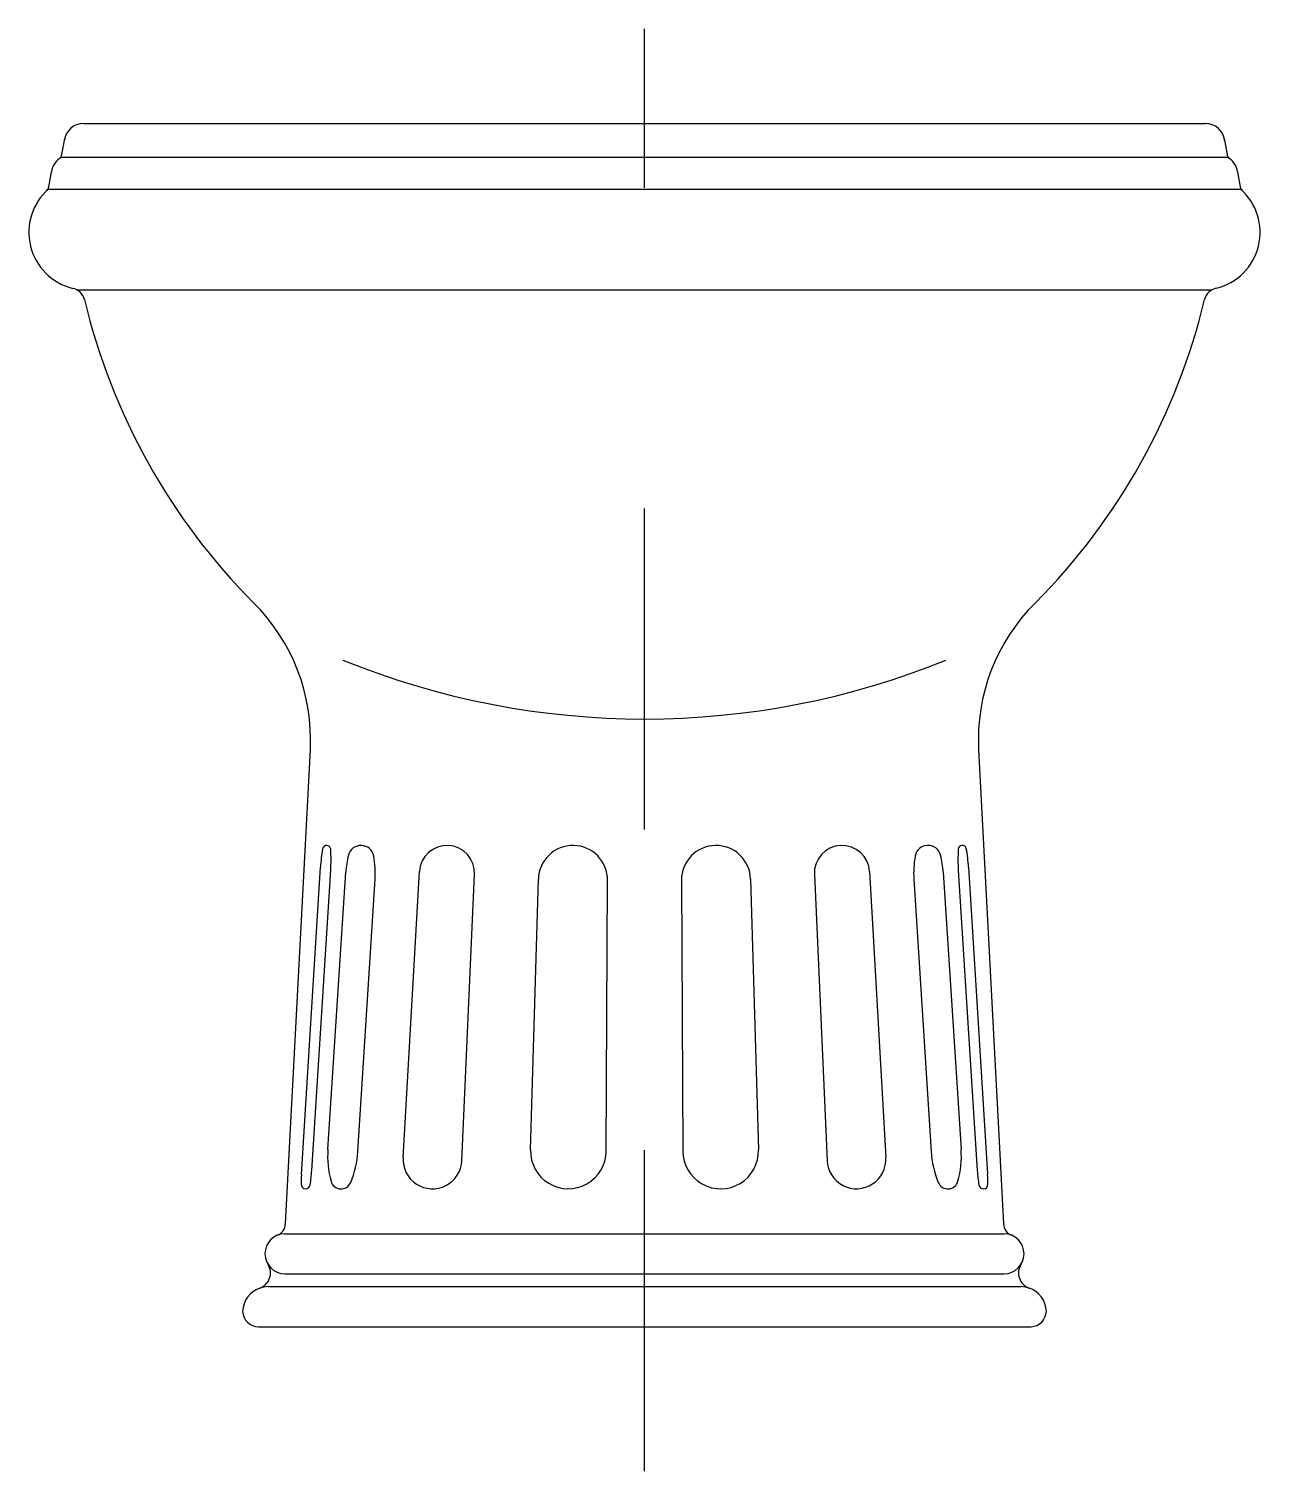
# Model space of a CAD drawing. Extents: x -671.554 to -671.17, y 577.156 to 577.605.
import ezdxf

# ---------------------------------------------------------------- set-up
doc = ezdxf.new("R2010")
doc.units = 0
doc.header["$LTSCALE"] = 0.280002
doc.header["$MEASUREMENT"] = 0
doc.linetypes.add('AXES', pattern=[0.54, 0.3, -0.08, 0.08, -0.08])
doc.linetypes.add('CONTINU', pattern=[0])
doc.layers.get('0').update_dxf_attribs({"linetype": 'CONTINUOUS'})
doc.layers.add('DECA_EIXOS', color=5, linetype='AXES')

msp = doc.modelspace()

# ---------------------------------------------------------------- linework, layer by layer
at = {"linetype": 'CONTINU'}
for points in [[(-671.53667, 577.5759, 0.377023), (-671.54262, 577.57067)], [(-671.18109, 577.57067, 0.37702), (-671.18704, 577.5759)], [(-671.54355, 577.56536, 0.242703), (-671.54668, 577.56084)], [(-671.54421, 577.56496, 0.2009), (-671.5434, 577.56626)], [(-671.18031, 577.56626, 0.203836), (-671.1795, 577.56496)], [(-671.17702, 577.56084, 0.242712), (-671.18015, 577.56536)], [(-671.54763, 577.55548, 0.606197), (-671.54001, 577.52452)], [(-671.5481, 577.55504, 0.160902), (-671.54751, 577.55615)], [(-671.18368, 577.52453, 0.606205), (-671.17608, 577.55548)], [(-671.1762, 577.55616, 0.165083), (-671.1756, 577.55504)], [(-671.53639, 577.52107, 0.290208), (-671.54001, 577.52452)], [(-671.18368, 577.52453, 0.291852), (-671.18732, 577.52107)], [(-671.53639, 577.52107, 0.138321), (-671.48368, 577.42652)], [(-671.24004, 577.42651, 0.138321), (-671.18732, 577.52107)], [(-671.46599, 577.38076, 0.213785), (-671.48368, 577.42652)], [(-671.24004, 577.42651, 0.213694), (-671.25772, 577.38076)], [(-671.45582, 577.40864, 0.19508), (-671.26789, 577.40864)], [(-671.45965, 577.34973, 0.884599), (-671.46215, 577.34987)], [(-671.44621, 577.34756, 0.810183), (-671.45411, 577.34786)], [(-671.41479, 577.34189, 0.994172), (-671.43202, 577.34276)], [(-671.37335, 577.34005, 0.988443), (-671.39492, 577.34042)], [(-671.32879, 577.34042, 0.988441), (-671.35035, 577.34005)], [(-671.29169, 577.34276, 0.994172), (-671.30892, 577.34189)], [(-671.26959, 577.34787, 0.810198), (-671.2775, 577.34756)], [(-671.26156, 577.34989, 0.884531), (-671.26405, 577.34972)], [(-671.46215, 577.34987, 0.028966), (-671.46284, 577.34413)], [(-671.45964, 577.34319, 0.032729), (-671.45965, 577.34973)], [(-671.45411, 577.34786, 0.044557), (-671.45493, 577.34259)], [(-671.4458, 577.3404, 0.060016), (-671.44621, 577.34756)], [(-671.2775, 577.34756, 0.060016), (-671.27791, 577.3404)], [(-671.26877, 577.34259, 0.044579), (-671.26959, 577.34787)], [(-671.26405, 577.34972, 0.032685), (-671.26407, 577.34319)], [(-671.26086, 577.34413, 0.02904), (-671.26156, 577.34989)], [(-671.46053, 577.25609, 0.08299), (-671.45955, 577.24625)], [(-671.45342, 577.24585, 0.083115), (-671.45117, 577.2555)], [(-671.43706, 577.25356, 1.00585), (-671.41878, 577.25264)], [(-671.39735, 577.256, 1.011692), (-671.37383, 577.2556)], [(-671.34988, 577.2556, 1.011691), (-671.32635, 577.256)], [(-671.30492, 577.25264, 1.009451), (-671.28665, 577.25363)], [(-671.27254, 577.25555, 0.083549), (-671.27029, 577.24585)], [(-671.26415, 577.24625, 0.083123), (-671.26317, 577.25611)], [(-671.46877, 577.24832, 0.015053), (-671.46886, 577.24531)], [(-671.46605, 577.24509, 0.022912), (-671.46556, 577.24964)], [(-671.25813, 577.24955, 0.022401), (-671.25765, 577.24509)], [(-671.25484, 577.24531, 0.015596), (-671.25494, 577.24843)], [(-671.46886, 577.24531, 0.927045), (-671.46605, 577.24509)], [(-671.45955, 577.24625, 0.717299), (-671.45342, 577.24585)], [(-671.27029, 577.24585, 0.714601), (-671.26415, 577.24625)], [(-671.25765, 577.24509, 0.930943), (-671.25484, 577.24531)], [(-671.47389, 577.2299, 1), (-671.47389, 577.2174)], [(-671.47626, 577.22943, 0.297022), (-671.47373, 577.23299)], [(-671.24998, 577.233, 0.297537), (-671.24745, 577.22943)], [(-671.24981, 577.2174, 1), (-671.24981, 577.2299)], [(-671.48176, 577.21294, 0.481139), (-671.47918, 577.22032)], [(-671.24452, 577.22032, 0.481139), (-671.24196, 577.21295)], [(-671.48176, 577.21294, 0.309275), (-671.4871, 577.20568)], [(-671.4791, 577.2134, 0.084404), (-671.48176, 577.21294)], [(-671.24196, 577.21295, 0.083256), (-671.2446, 577.2134)], [(-671.23661, 577.20567, 0.309113), (-671.24196, 577.21295)], [(-671.4871, 577.20568, 0.399471), (-671.48214, 577.2009)], [(-671.24138, 577.2009, 0.388286), (-671.23661, 577.20567)]]:
    msp.add_lwpolyline(points, format="xyb", dxfattribs=at)
for points in [[(-671.53667, 577.5759), (-671.18704, 577.5759)], [(-671.5434, 577.56626), (-671.54252, 577.57121)], [(-671.18118, 577.57121), (-671.18031, 577.56626)], [(-671.18109, 577.57067), (-671.18031, 577.56626)], [(-671.54355, 577.56536), (-671.18015, 577.56536)], [(-671.54751, 577.55615), (-671.54668, 577.56084)], [(-671.17702, 577.56084), (-671.1762, 577.55616)], [(-671.54763, 577.55548), (-671.17608, 577.55548)], [(-671.53872, 577.52401), (-671.18499, 577.52401)], [(-671.47373, 577.23299), (-671.46599, 577.38076)], [(-671.25772, 577.38076), (-671.24998, 577.233)], [(-671.46877, 577.24832), (-671.46284, 577.34413)], [(-671.46556, 577.24964), (-671.45964, 577.34319)], [(-671.46053, 577.25609), (-671.45493, 577.34259)], [(-671.43706, 577.25356), (-671.43202, 577.34276)], [(-671.41878, 577.25264), (-671.41479, 577.34189)], [(-671.30892, 577.34189), (-671.30492, 577.25264)], [(-671.29169, 577.34276), (-671.28665, 577.25363)], [(-671.26877, 577.34259), (-671.26317, 577.25611)], [(-671.26407, 577.34319), (-671.25813, 577.24955)], [(-671.26086, 577.34413), (-671.25494, 577.24843)], [(-671.45117, 577.2555), (-671.4458, 577.3404)], [(-671.39735, 577.256), (-671.39492, 577.34042)], [(-671.37383, 577.2556), (-671.37335, 577.34005)], [(-671.35035, 577.34005), (-671.34988, 577.2556)], [(-671.32879, 577.34042), (-671.32635, 577.256)], [(-671.27791, 577.3404), (-671.27254, 577.25555)], [(-671.47389, 577.2299), (-671.24981, 577.2299)], [(-671.47389, 577.2174), (-671.24981, 577.2174)], [(-671.4791, 577.2134), (-671.2446, 577.2134)], [(-671.48214, 577.2009), (-671.24138, 577.2009)]]:
    msp.add_lwpolyline(points, dxfattribs=at)
at = {"layer": 'DECA_EIXOS'}
msp.add_lwpolyline([(-671.36185, 577.1559), (-671.36185, 577.6054)], dxfattribs=at)

doc.saveas('drawing.dxf')
